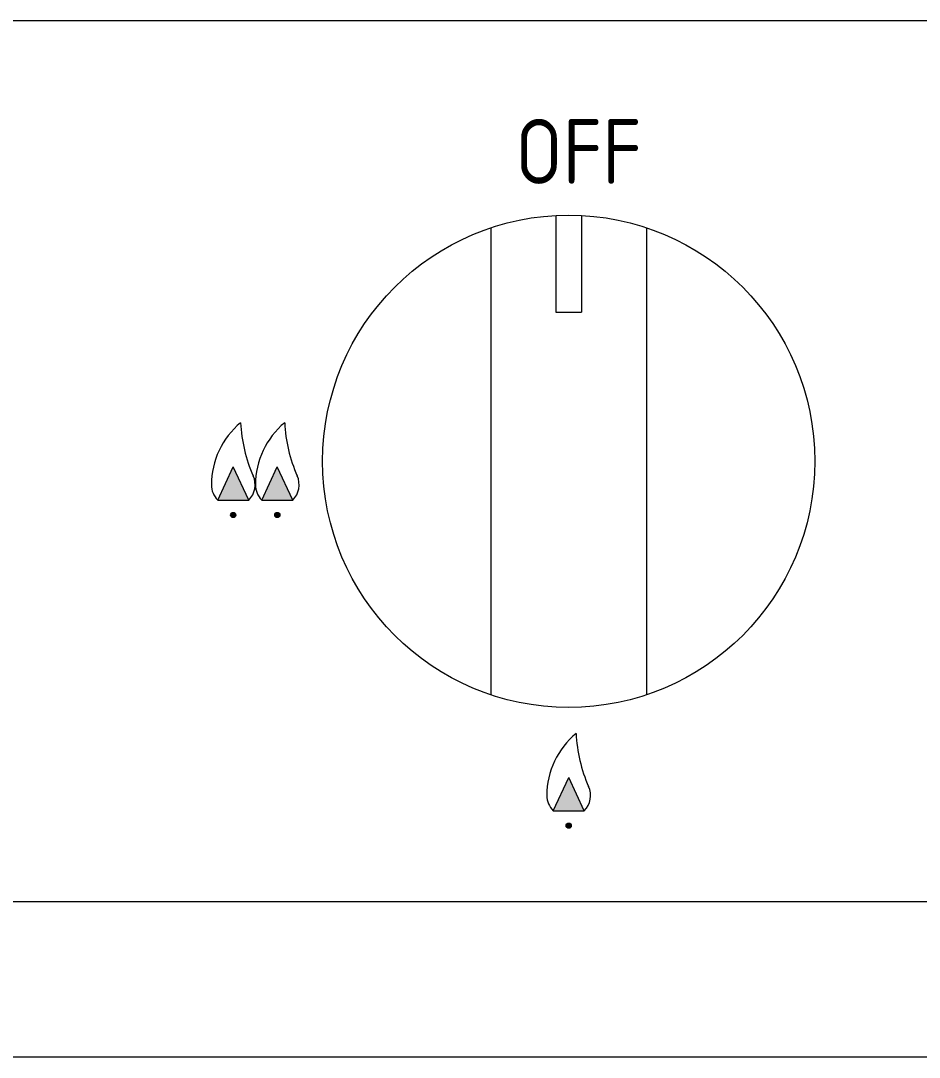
# Model space of a CAD drawing. Header units: millimetres. Extents: x 3104083 to 3173399, y -3165492 to -3044687.
# Drawn here: x 3116376.3 to 3116445.7, y -3134876 to -3134796 of the extents above; entities that cross this region are included whole.
import ezdxf

# ---------------------------------------------------------------- set-up
doc = ezdxf.new("R2010")
doc.units = ezdxf.units.MM
doc.header["$LTSCALE"] = 500
doc.header["$MEASUREMENT"] = 0
doc.layers.add('ZB_厨柜', color=7, linetype='CONTINUOUS')
doc.layers.add('电器', color=85, linetype='CONTINUOUS', lineweight=15)
doc.styles.add('工程字', font='gbenor.shx', dxfattribs={"bigfont": 'gbcbig.shx'})

# ---------------------------------------------------------------- blocks, each defined once
blk = doc.blocks.new('双灶具平面')
at = {"layer": '电器'}
for points in [[(216605.943, -106363.365), (216604.744, -106360.792), (216603.544, -106363.365)], [(216609.343, -106363.365), (216608.144, -106360.792), (216606.944, -106363.365)], [(216631.843, -106387.343), (216630.644, -106384.77), (216629.444, -106387.343)], [(216631.843, -106387.343), (216630.644, -106384.77), (216630.644, -106387.343)]]:
    blk.add_hatch(color=256, dxfattribs=at).paths.add_polyline_path(points)
h = blk.add_hatch(color=256, dxfattribs=at)
edge = h.paths.add_edge_path()
edge.add_arc((216604.744, -106364.516), 0.2, 191.45916, 508.6401)
edge.add_arc((216604.744, -106364.516), 0.2, 148.6401, 191.45916)
h = blk.add_hatch(color=256, dxfattribs=at)
edge = h.paths.add_edge_path()
edge.add_arc((216608.144, -106364.516), 0.2, 191.45916, 395.25863)
edge.add_arc((216608.144, -106364.516), 0.2, 35.25863, 191.45916)
h = blk.add_hatch(color=256, dxfattribs=at)
edge = h.paths.add_edge_path()
edge.add_arc((216630.644, -106388.494), 0.2, 191.45916, 504.46342)
edge.add_arc((216630.644, -106388.494), 0.2, 144.46342, 191.45916)
for p, q in [((216860.644, -106326.366), (216400.644, -106326.366)), ((216629.644, -106341.392), (216629.644, -106348.866)), ((216631.644, -106341.392), (216631.644, -106348.866)), ((216624.644, -106342.338), (216624.644, -106378.394)), ((216636.644, -106342.338), (216636.644, -106378.394)), ((216629.644, -106348.866), (216631.644, -106348.866)), ((216603.544, -106363.365), (216604.744, -106360.792)), ((216605.943, -106363.365), (216604.744, -106360.792)), ((216606.944, -106363.365), (216608.144, -106360.792)), ((216609.343, -106363.365), (216608.144, -106360.792)), ((216603.544, -106363.365), (216605.943, -106363.365)), ((216606.944, -106363.365), (216609.343, -106363.365)), ((216629.444, -106387.343), (216630.644, -106384.77)), ((216631.843, -106387.343), (216630.644, -106384.77)), ((216629.444, -106387.343), (216631.843, -106387.343)), ((216860.644, -106394.366), (216400.644, -106394.366)), ((217004.644, -106406.366), (216256.644, -106406.366))]:
    blk.add_line(p, q, dxfattribs=at)
for centre, radius in [((216630.644, -106360.366), 19), ((216604.744, -106364.516), 0.2), ((216608.144, -106364.516), 0.2), ((216630.644, -106388.494), 0.2)]:
    blk.add_circle(centre, radius, dxfattribs=at)
for centre, radius, start, end in [((216609.261, -106362.179), 6.205, 129.47161, 180), ((216616.556, -106356.902), 11.25, 182.47988, 204.07061), ((216612.661, -106362.179), 6.205, 129.47161, 180), ((216619.956, -106356.902), 11.25, 182.47988, 204.07061), ((216604.744, -106362.179), 1.688, 315.31296, 24.07061), ((216608.144, -106362.179), 1.688, 315.31296, 24.07061), ((216604.744, -106362.179), 1.688, 180, 224.68704), ((216608.144, -106362.179), 1.688, 180, 224.68704), ((216635.161, -106386.156), 6.205, 129.47161, 180), ((216642.456, -106380.879), 11.25, 182.47988, 204.07061), ((216630.644, -106386.156), 1.688, 315.31296, 24.07061), ((216630.644, -106386.156), 1.688, 180, 224.68704)]:
    blk.add_arc(centre, radius, start, end, dxfattribs=at)
at = {"layer": '电器', "insert": (216626.522, -106333.956), "char_height": 5, "width": 22.44, "attachment_point": 1, "style": '工程字'}
blk.add_mtext('OFF', dxfattribs=at)

msp = doc.modelspace()

# ---------------------------------------------------------------- block references
at = {"layer": 'ZB_厨柜', "color": 253}
msp.add_blockref('双灶具平面', (2899787.946, -3028469.666), dxfattribs=at)

doc.saveas('drawing.dxf')
